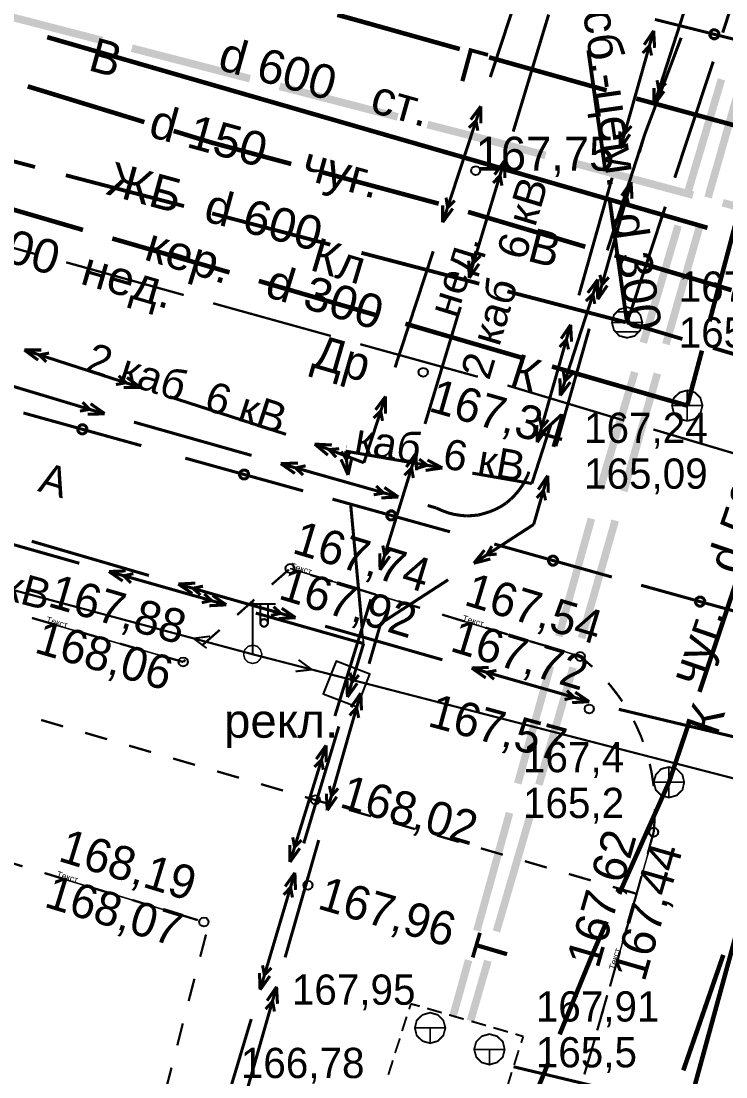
# Model space of a CAD drawing. Extents: x -2634 to -2115, y -2142 to -1393.
# Drawn here: x -2242.18 to -2219.1, y -1616.09 to -1581.53 of the extents above; entities that cross this region are included whole.
import ezdxf

# ---------------------------------------------------------------- set-up
doc = ezdxf.new("R2010")
doc.units = 0
doc.header["$MEASUREMENT"] = 0
for name, color, linetype in [('500_Дополн-Бордюры__п', 7, 'Continuous'), ('500_Дороги-Проезжие_ч', 7, 'Continuous'), ('500_Линии_-Линии_связ', 7, 'Continuous'), ('500_Линии_-ЛЭП_провод', 7, 'Continuous'), ('500_Линии_-Фонари_час', 7, 'Continuous'), ('500_Линии_-Электрокаб', 7, 'Continuous'), ('500_Объект-Опоры', 7, 'Continuous'), ('500_Рельеф-Высотные_о', 7, 'Continuous'), ('500_Трубоп-Водопровод', 7, 'Continuous'), ('500_Трубоп-Газопровод', 7, 'Continuous'), ('500_Трубоп-Канализаци', 7, 'Continuous'), ('500_Трубоп-Смотровые_', 7, 'Continuous'), ('500_Трубоп-Сооружения', 7, 'Continuous'), ('500_Трубоп-Теплосети', 7, 'Continuous'), ('Красные_ли-Оси_улиц_к', 7, 'Continuous')]:
    doc.layers.add(name, color=color, linetype=linetype)
doc.styles.add('TARIAL', font='Arial')

msp = doc.modelspace()

# ---------------------------------------------------------------- linework, layer by layer
at = {"layer": '500_Дополн-Бордюры__п', "color": 1, "const_width": 0.075}
for points in [[(-2233.41, -1599.49), (-2233.97, -1599.98)], [(-2231.98, -1599.87), (-2232.7, -1599.66)], [(-2230.55, -1600.31), (-2231.26, -1600.09)], [(-2234.54, -1600.47), (-2235.1, -1600.97)], [(-2229.11, -1600.74), (-2229.83, -1600.52)], [(-2227.67, -1601.18), (-2228.39, -1600.96)], [(-2241.1, -1601.28), (-2241.82, -1601.07)], [(-2239.66, -1601.7), (-2240.38, -1601.49)], [(-2235.67, -1601.46), (-2236.23, -1601.95)], [(-2226.24, -1601.61), (-2226.96, -1601.39)], [(-2238.22, -1602.12), (-2238.94, -1601.91)], [(-2224.8, -1602.04), (-2225.52, -1601.83)], [(-2236.87, -1602.51), (-2237.5, -1602.33)], [(-2223.87, -1602.33), (-2224.09, -1602.26)], [(-2223.71, -1602.46), (-2223.87, -1602.33)], [(-2236.8, -1602.44), (-2236.87, -1602.51)], [(-2223.47, -1602.67), (-2223.71, -1602.46)], [(-2222.87, -1603.29), (-2222.95, -1603.2)], [(-2222.63, -1603.6), (-2222.87, -1603.29)], [(-2222.49, -1603.8), (-2222.63, -1603.6)], [(-2241.52, -1604.41), (-2240.8, -1604.62)], [(-2222.02, -1604.62), (-2222.11, -1604.44)], [(-2221.86, -1604.98), (-2222.02, -1604.62)], [(-2240.08, -1604.83), (-2239.36, -1605.04)], [(-2221.81, -1605.13), (-2221.86, -1604.98)], [(-2238.64, -1605.25), (-2237.92, -1605.46)], [(-2237.2, -1605.67), (-2236.48, -1605.88)], [(-2221.53, -1606.12), (-2221.59, -1605.85)], [(-2235.76, -1606.09), (-2235.04, -1606.3)], [(-2221.47, -1606.5), (-2221.53, -1606.12)], [(-2234.32, -1606.51), (-2233.6, -1606.72)], [(-2221.46, -1606.58), (-2221.47, -1606.5)], [(-2232.88, -1606.93), (-2232.16, -1607.14)], [(-2231.44, -1607.35), (-2230.72, -1607.56)], [(-2221.43, -1607.69), (-2221.42, -1607.33)], [(-2230, -1607.77), (-2229.28, -1607.98)], [(-2221.46, -1608.08), (-2221.43, -1607.69)], [(-2228.56, -1608.19), (-2227.84, -1608.4)], [(-2221.46, -1608.08), (-2221.66, -1608.8)], [(-2227.12, -1608.61), (-2226.4, -1608.82)], [(-2242.84, -1608.98), (-2242.13, -1609.2)], [(-2225.68, -1609.03), (-2224.96, -1609.24)], [(-2241.41, -1609.42), (-2240.69, -1609.64)], [(-2224.24, -1609.45), (-2223.52, -1609.66)], [(-2221.86, -1609.53), (-2222.05, -1610.21)], [(-2239.98, -1609.86), (-2239.26, -1610.08)], [(-2222.8, -1609.87), (-2222.08, -1610.08)], [(-2222.02, -1610.1), (-2222.35, -1610)], [(-2238.54, -1610.3), (-2237.83, -1610.52)], [(-2222.05, -1610.21), (-2222.15, -1610.54)], [(-2222.05, -1610.21), (-2222.06, -1610.25)], [(-2222.35, -1611.26), (-2222.14, -1610.54)], [(-2237.11, -1610.74), (-2236.39, -1610.96)], [(-2222.27, -1610.97), (-2222.48, -1611.69)], [(-2236.12, -1611.43), (-2236.31, -1612.16)], [(-2222.77, -1612.7), (-2222.56, -1611.98)], [(-2222.69, -1612.41), (-2222.89, -1613.13)], [(-2236.5, -1612.88), (-2236.69, -1613.61)], [(-2223.19, -1614.14), (-2222.98, -1613.42)], [(-2223.1, -1613.85), (-2223.31, -1614.57)], [(-2236.88, -1614.34), (-2237.06, -1615.06)], [(-2223.6, -1615.58), (-2223.39, -1614.86)], [(-2223.52, -1615.29), (-2223.73, -1616.01)], [(-2237.25, -1615.79), (-2237.44, -1616.52)]]:
    msp.add_lwpolyline(points, dxfattribs=at)
at = {"layer": '500_Линии_-Линии_связ', "color": 0, "const_width": 0.1}
for points in [[(-2221.42, -1581.48), (-2217.54, -1582.45)], [(-2242.1, -1594.36), (-2238.24, -1595.43)], [(-2236.8, -1595.84), (-2232.94, -1596.91)], [(-2231.98, -1597.18), (-2228.13, -1598.25)], [(-2226.68, -1598.65), (-2222.83, -1599.73)], [(-2221.87, -1600), (-2218.01, -1601.07)]]:
    msp.add_lwpolyline(points, dxfattribs=at)
for points in [[(-2219.44, -1581.82), (-2219.37, -1581.86), (-2219.33, -1581.92), (-2219.33, -1582), (-2219.37, -1582.07), (-2219.44, -1582.11), (-2219.51, -1582.11), (-2219.58, -1582.07), (-2219.62, -1582.01), (-2219.62, -1581.93), (-2219.58, -1581.86), (-2219.52, -1581.82)], [(-2240.13, -1594.75), (-2240.06, -1594.79), (-2240.02, -1594.86), (-2240.03, -1594.94), (-2240.06, -1595), (-2240.13, -1595.04), (-2240.21, -1595.04), (-2240.28, -1595), (-2240.32, -1594.93), (-2240.31, -1594.86), (-2240.27, -1594.79), (-2240.21, -1594.75)], [(-2234.83, -1596.23), (-2234.76, -1596.27), (-2234.73, -1596.34), (-2234.73, -1596.41), (-2234.77, -1596.48), (-2234.83, -1596.52), (-2234.91, -1596.52), (-2234.98, -1596.48), (-2235.02, -1596.41), (-2235.02, -1596.33), (-2234.98, -1596.27), (-2234.91, -1596.23)], [(-2230.01, -1597.57), (-2229.95, -1597.61), (-2229.91, -1597.68), (-2229.91, -1597.76), (-2229.95, -1597.82), (-2230.02, -1597.86), (-2230.1, -1597.86), (-2230.16, -1597.82), (-2230.2, -1597.75), (-2230.2, -1597.67), (-2230.16, -1597.61), (-2230.09, -1597.57)], [(-2224.72, -1599.05), (-2224.65, -1599.09), (-2224.61, -1599.15), (-2224.61, -1599.23), (-2224.65, -1599.3), (-2224.72, -1599.34), (-2224.8, -1599.34), (-2224.86, -1599.3), (-2224.9, -1599.23), (-2224.9, -1599.15), (-2224.86, -1599.08), (-2224.79, -1599.05)], [(-2219.9, -1600.39), (-2219.83, -1600.43), (-2219.79, -1600.5), (-2219.8, -1600.57), (-2219.84, -1600.64), (-2219.9, -1600.68), (-2219.98, -1600.68), (-2220.05, -1600.64), (-2220.09, -1600.57), (-2220.08, -1600.49), (-2220.05, -1600.43), (-2219.98, -1600.39)]]:
    msp.add_lwpolyline(points, close=True, dxfattribs=at)
at = {"layer": '500_Линии_-ЛЭП_провод', "color": 253, "const_width": 0.07}
for points in [[(-2266.73, -1593.64), (-2234.59, -1602.26)], [(-2234.59, -1602.26), (-2204.89, -1609.92)]]:
    msp.add_lwpolyline(points, dxfattribs=at)
at = {"layer": '500_Линии_-ЛЭП_провод', "color": 0}
for points, const_width in [([(-2235.99, -1601.67), (-2236.53, -1601.74)], 0.06), ([(-2234.59, -1602.26), (-2236.53, -1601.74)], 0.06), ([(-2236.1, -1602.06), (-2236.53, -1601.74)], 0.06), ([(-2234.59, -1602.26), (-2232.66, -1602.76)], 0.065), ([(-2233.09, -1602.44), (-2232.66, -1602.76)], 0.065), ([(-2233.19, -1602.82), (-2232.66, -1602.76)], 0.065)]:
    msp.add_lwpolyline(points, dxfattribs=dict(at, const_width=const_width))
at = {"layer": '500_Линии_-Фонари_час', "color": 0, "const_width": 0.065}
for points in [[(-2234.59, -1602.26), (-2234.59, -1600.51)], [(-2233.84, -1600.61), (-2234.59, -1600.61)], [(-2234.34, -1601.26), (-2234.34, -1600.61)], [(-2234.09, -1601.26), (-2234.09, -1600.61)], [(-2234.34, -1601.23), (-2234.34, -1601.11)], [(-2234.34, -1601.21), (-2234.34, -1601.21)], [(-2234.09, -1601.23), (-2234.09, -1601.11)], [(-2234.09, -1601.23), (-2234.09, -1601.11)]]:
    msp.add_lwpolyline(points, dxfattribs=at)
at = {"layer": '500_Линии_-Фонари_час', "color": 0, "const_width": 0.07}
msp.add_lwpolyline([(-2234.34, -1601.23), (-2234.33, -1601.17), (-2234.28, -1601.12), (-2234.22, -1601.11), (-2234.16, -1601.12), (-2234.11, -1601.17), (-2234.09, -1601.23), (-2234.11, -1601.29), (-2234.16, -1601.34), (-2234.22, -1601.36), (-2234.28, -1601.34), (-2234.33, -1601.29)], close=True, dxfattribs=at)
at = {"layer": '500_Линии_-Электрокаб', "color": 12, "const_width": 0.1}
for points in [[(-2226.81, -1583.37), (-2225.56, -1579.57)], [(-2220.22, -1580.47), (-2221.45, -1584.28)], [(-2226.06, -1585.15), (-2224.9, -1581.32)], [(-2221.46, -1581.85), (-2222.55, -1585.7)], [(-2221.46, -1581.85), (-2221.77, -1582.31)], [(-2221.46, -1581.85), (-2221.43, -1582.41)], [(-2221.6, -1582.34), (-2221.82, -1582.58)], [(-2221.76, -1585.26), (-2220.56, -1582.08)], [(-2221.6, -1582.34), (-2221.53, -1582.66)], [(-2221.45, -1583.72), (-2221.45, -1584.28)], [(-2221.35, -1583.47), (-2221.29, -1583.8)], [(-2221.06, -1583.56), (-2221.29, -1583.8)], [(-2221.12, -1583.83), (-2221.45, -1584.28)], [(-2228.37, -1588.12), (-2227.12, -1584.32)], [(-2227.45, -1584.76), (-2227.12, -1584.32)], [(-2227.12, -1584.88), (-2227.12, -1584.32)], [(-2227.51, -1585.03), (-2227.28, -1584.79)], [(-2227.22, -1585.12), (-2227.28, -1584.79)], [(-2222.57, -1585.14), (-2222.55, -1585.7)], [(-2222.48, -1584.89), (-2222.41, -1585.22)], [(-2222.19, -1584.97), (-2222.41, -1585.22)], [(-2221.75, -1585.23), (-2222.98, -1589.04)], [(-2222.24, -1585.24), (-2222.55, -1585.7)], [(-2221.93, -1585.83), (-2221.76, -1585.26)], [(-2227.51, -1589.94), (-2226.35, -1586.11)], [(-2226.67, -1586.56), (-2226.35, -1586.11)], [(-2226.33, -1586.67), (-2226.35, -1586.11)], [(-2226.72, -1586.83), (-2226.49, -1586.59)], [(-2226.43, -1586.92), (-2226.49, -1586.59)], [(-2222.82, -1586.66), (-2223.91, -1590.51)], [(-2223.29, -1590.64), (-2222.2, -1586.8)], [(-2222.51, -1587.25), (-2222.2, -1586.8)], [(-2222.17, -1587.35), (-2222.2, -1586.8)], [(-2228.37, -1588.12), (-2228.37, -1587.56)], [(-2228.21, -1587.63), (-2228.26, -1587.31)], [(-2228.21, -1587.64), (-2227.97, -1587.41)], [(-2222.56, -1587.52), (-2222.34, -1587.28)], [(-2222.27, -1587.6), (-2222.34, -1587.28)], [(-2228.37, -1588.12), (-2228.04, -1587.67)], [(-2229.93, -1592.87), (-2228.68, -1589.07)], [(-2227.36, -1589.45), (-2227.42, -1589.13)], [(-2227.36, -1589.45), (-2227.13, -1589.22)], [(-2227.5, -1589.94), (-2227.52, -1589.38)], [(-2227.5, -1589.94), (-2227.18, -1589.48)], [(-2223.15, -1590.15), (-2223.22, -1589.84)], [(-2223.15, -1590.16), (-2222.93, -1589.92)], [(-2223.29, -1589.99), (-2224.52, -1593.79)], [(-2223.29, -1589.99), (-2223.62, -1590.43)], [(-2223.29, -1590.64), (-2223.32, -1590.09)], [(-2223.29, -1589.99), (-2223.29, -1590.54)], [(-2223.29, -1590.64), (-2222.98, -1590.19)], [(-2223.45, -1590.47), (-2223.68, -1590.7)], [(-2223.45, -1590.47), (-2223.39, -1590.79)], [(-2228.95, -1594.72), (-2227.79, -1590.89)], [(-2224.18, -1591.47), (-2225.27, -1595.32)], [(-2224.66, -1595.45), (-2223.57, -1591.6)], [(-2224.18, -1591.47), (-2224.49, -1591.93)], [(-2224.18, -1591.47), (-2224.15, -1592.03)], [(-2224.32, -1591.96), (-2224.54, -1592.2)], [(-2224.32, -1591.96), (-2224.25, -1592.28)], [(-2242.07, -1592.3), (-2238.26, -1593.53)], [(-2242.07, -1592.3), (-2241.51, -1592.3)], [(-2242.07, -1592.3), (-2241.62, -1592.63)], [(-2241.58, -1592.46), (-2241.26, -1592.4)], [(-2241.59, -1592.46), (-2241.35, -1592.69)], [(-2224.42, -1592.99), (-2224.37, -1593.32)], [(-2224.13, -1593.08), (-2224.37, -1593.32)], [(-2239.44, -1594.39), (-2243.27, -1593.24)], [(-2239.07, -1593.43), (-2238.74, -1593.37)], [(-2238.98, -1593.14), (-2238.74, -1593.37)], [(-2238.71, -1593.2), (-2238.26, -1593.53)], [(-2224.53, -1593.23), (-2224.52, -1593.79)], [(-2224.19, -1593.35), (-2224.52, -1593.79)], [(-2238.82, -1593.53), (-2238.26, -1593.53)], [(-2239.93, -1594.24), (-2240.16, -1594.01)], [(-2239.44, -1594.38), (-2239.9, -1594.06)], [(-2237.31, -1593.83), (-2233.5, -1595.06)], [(-2230.95, -1595.99), (-2230.24, -1593.82)], [(-2230.57, -1594.26), (-2230.24, -1593.82)], [(-2230.24, -1594.38), (-2230.24, -1593.82)], [(-2239.93, -1594.24), (-2240.25, -1594.3)], [(-2239.44, -1594.39), (-2240, -1594.4)], [(-2230.63, -1594.53), (-2230.4, -1594.29)], [(-2230.34, -1594.62), (-2230.4, -1594.29)], [(-2234.63, -1595.75), (-2238.48, -1594.66)], [(-2224.83, -1594.75), (-2225.45, -1596.67)], [(-2225.29, -1594.76), (-2225.27, -1595.32)], [(-2225.2, -1594.51), (-2225.13, -1594.84)], [(-2224.91, -1594.59), (-2225.13, -1594.84)], [(-2224.96, -1594.86), (-2225.27, -1595.32)], [(-2232.56, -1595.38), (-2230.95, -1595.99)], [(-2232.56, -1595.38), (-2232, -1595.41)], [(-2232.56, -1595.38), (-2232.13, -1595.74)], [(-2231.51, -1595.46), (-2231.52, -1595.46)], [(-2232.08, -1595.56), (-2231.76, -1595.53)], [(-2232.08, -1595.57), (-2231.86, -1595.81)], [(-2231.69, -1595.62), (-2231.52, -1595.89)], [(-2231.56, -1595.76), (-2231.57, -1595.75)], [(-2228.38, -1596.16), (-2231.55, -1595.61)], [(-2231.55, -1595.61), (-2231.47, -1596.39)], [(-2231.4, -1595.6), (-2231.52, -1595.89)], [(-2231.35, -1595.85), (-2231.47, -1596.39)], [(-2230.42, -1599.5), (-2229.26, -1595.74)], [(-2229.56, -1596.13), (-2229.28, -1595.73)], [(-2229.28, -1595.73), (-2229.24, -1595.68)], [(-2229.26, -1595.74), (-2229.24, -1595.68)], [(-2229.24, -1595.75), (-2229.24, -1595.68)], [(-2229.23, -1596.24), (-2229.24, -1595.75)], [(-2233.11, -1596), (-2233.67, -1596.02)], [(-2229.82, -1597.11), (-2233.67, -1596.02)], [(-2233.21, -1596.34), (-2233.67, -1596.02)], [(-2232.86, -1596.09), (-2233.19, -1596.16)], [(-2232.94, -1596.39), (-2233.19, -1596.16)], [(-2231.7, -1595.88), (-2231.47, -1596.39)], [(-2229.62, -1596.4), (-2229.39, -1596.16)], [(-2229.33, -1596.49), (-2229.39, -1596.16)], [(-2228.88, -1596.07), (-2229.19, -1596.17)], [(-2228.88, -1596.07), (-2229.14, -1595.87)], [(-2228.38, -1596.16), (-2228.93, -1596.24)], [(-2228.38, -1596.16), (-2228.87, -1595.9)], [(-2225.45, -1596.67), (-2227.4, -1596.33)], [(-2225.57, -1596.37), (-2225.66, -1596.55)], [(-2225.55, -1596.28), (-2225.57, -1596.37)], [(-2225.39, -1598.01), (-2224.93, -1596.41)], [(-2225.24, -1596.87), (-2224.93, -1596.41)], [(-2224.91, -1596.97), (-2224.93, -1596.41)], [(-2230.31, -1596.97), (-2230.55, -1596.75)], [(-2229.82, -1597.11), (-2230.28, -1596.8)], [(-2225.87, -1596.89), (-2226, -1597.04)], [(-2225.75, -1596.72), (-2225.87, -1596.89)], [(-2225.66, -1596.55), (-2225.75, -1596.72)], [(-2230.31, -1596.98), (-2230.63, -1597.04)], [(-2229.82, -1597.11), (-2230.38, -1597.14)], [(-2226.14, -1597.18), (-2226.29, -1597.31)], [(-2226, -1597.04), (-2226.14, -1597.18)], [(-2225.29, -1597.14), (-2225.07, -1596.9)], [(-2225, -1597.22), (-2225.07, -1596.9)], [(-2231.38, -1597.39), (-2231.01, -1601.37)], [(-2228.58, -1597.47), (-2228.86, -1597.39)], [(-2228.56, -1597.48), (-2228.58, -1597.47)], [(-2228.38, -1597.56), (-2228.56, -1597.48)], [(-2228.19, -1597.63), (-2228.38, -1597.56)], [(-2226.63, -1597.51), (-2226.82, -1597.59)], [(-2226.46, -1597.42), (-2226.63, -1597.51)], [(-2226.29, -1597.31), (-2226.46, -1597.42)], [(-2228, -1597.68), (-2228.19, -1597.63)], [(-2227.8, -1597.71), (-2228, -1597.68)], [(-2227.6, -1597.73), (-2227.8, -1597.71)], [(-2227.4, -1597.72), (-2227.6, -1597.73)], [(-2227.2, -1597.7), (-2227.4, -1597.72)], [(-2227.01, -1597.65), (-2227.2, -1597.7)], [(-2226.82, -1597.59), (-2227.01, -1597.65)], [(-2244.12, -1598.19), (-2240.27, -1599.28)], [(-2227.35, -1599.28), (-2225.39, -1598.01)], [(-2237.99, -1599.68), (-2241.83, -1598.56)], [(-2230.42, -1599.5), (-2230.43, -1598.95)], [(-2230.27, -1599.02), (-2230.33, -1598.7)], [(-2230.27, -1599.02), (-2230.04, -1598.78)], [(-2227.35, -1599.28), (-2227, -1598.85)], [(-2226.92, -1599), (-2226.76, -1598.72)], [(-2230.42, -1599.5), (-2230.1, -1599.05)], [(-2227.35, -1599.28), (-2226.81, -1599.14)], [(-2226.92, -1599.01), (-2226.6, -1598.98)], [(-2239.3, -1599.55), (-2238.75, -1599.53)], [(-2239.3, -1599.55), (-2235.46, -1600.64)], [(-2239.3, -1599.55), (-2238.85, -1599.86)], [(-2238.81, -1599.69), (-2238.5, -1599.62)], [(-2238.82, -1599.69), (-2238.58, -1599.92)], [(-2236.47, -1599.93), (-2237.03, -1599.96)], [(-2235.75, -1600.33), (-2237.03, -1599.96)], [(-2236.57, -1600.27), (-2237.03, -1599.96)], [(-2230.4, -1601.25), (-2228.19, -1599.82)], [(-2236.22, -1600.03), (-2236.55, -1600.1)], [(-2236.3, -1600.32), (-2236.55, -1600.1)], [(-2236.18, -1600.28), (-2235.94, -1600.5)], [(-2235.91, -1600.33), (-2235.46, -1600.64)], [(-2233.19, -1601.06), (-2235.75, -1600.33)], [(-2236.26, -1600.57), (-2235.94, -1600.5)], [(-2236.01, -1600.67), (-2235.46, -1600.64)], [(-2231.9, -1604.28), (-2230.72, -1600.46)], [(-2234.49, -1600.91), (-2230.96, -1601.91)], [(-2233.68, -1600.92), (-2233.99, -1600.99)], [(-2233.67, -1600.92), (-2233.91, -1600.7)], [(-2233.19, -1601.06), (-2233.64, -1600.75)], [(-2233.19, -1601.06), (-2233.74, -1601.09)], [(-2228.38, -1602.44), (-2232.22, -1601.34)], [(-2230.78, -1602.57), (-2230.4, -1601.25)], [(-2231.49, -1603.66), (-2230.96, -1601.91)], [(-2226.86, -1602.69), (-2227.42, -1602.71)], [(-2223.57, -1603.81), (-2227.42, -1602.71)], [(-2226.96, -1603.03), (-2227.42, -1602.71)], [(-2231.49, -1603.66), (-2231.5, -1603.11)], [(-2231.34, -1603.17), (-2231.4, -1602.86)], [(-2231.34, -1603.18), (-2231.11, -1602.94)], [(-2226.61, -1602.79), (-2226.94, -1602.85)], [(-2226.69, -1603.08), (-2226.94, -1602.85)], [(-2231.49, -1603.66), (-2231.17, -1603.21)], [(-2224.06, -1603.67), (-2224.3, -1603.45)], [(-2231.43, -1604.84), (-2231.05, -1603.53)], [(-2231.37, -1603.99), (-2231.05, -1603.53)], [(-2231.03, -1604.09), (-2231.05, -1603.53)], [(-2224.06, -1603.67), (-2224.38, -1603.74)], [(-2223.57, -1603.81), (-2224.03, -1603.5)], [(-2231.42, -1604.26), (-2231.19, -1604.01)], [(-2231.12, -1604.34), (-2231.19, -1604.01)], [(-2223.57, -1603.81), (-2224.13, -1603.84)], [(-2218.71, -1604.99), (-2222.6, -1604.06)], [(-2232.92, -1608.45), (-2231.77, -1604.62)], [(-2232.15, -1607.37), (-2231.43, -1604.84)], [(-2233.37, -1609.06), (-2232.19, -1605.24)], [(-2232.51, -1605.69), (-2232.19, -1605.24)], [(-2232.18, -1605.79), (-2232.19, -1605.24)], [(-2232.57, -1605.95), (-2232.34, -1605.71)], [(-2232.28, -1606.04), (-2232.34, -1605.71)], [(-2232.01, -1606.88), (-2232.08, -1606.57)], [(-2232.15, -1607.37), (-2232.18, -1606.82)], [(-2232.01, -1606.89), (-2231.79, -1606.65)], [(-2232.15, -1607.37), (-2231.84, -1606.92)], [(-2233.22, -1608.57), (-2233.28, -1608.25)], [(-2233.53, -1612.18), (-2232.43, -1608.34)], [(-2233.37, -1609.06), (-2233.38, -1608.5)], [(-2233.37, -1609.06), (-2233.05, -1608.61)], [(-2233.22, -1608.57), (-2232.99, -1608.34)], [(-2234.35, -1613.24), (-2233.21, -1609.41)], [(-2233.53, -1609.86), (-2233.21, -1609.41)], [(-2233.19, -1609.97), (-2233.21, -1609.41)], [(-2233.58, -1610.13), (-2233.35, -1609.89)], [(-2233.29, -1610.22), (-2233.35, -1609.89)], [(-2234.21, -1612.75), (-2234.27, -1612.44)], [(-2234.35, -1613.24), (-2234.37, -1612.69)], [(-2234.35, -1613.24), (-2234.03, -1612.79)], [(-2234.21, -1612.76), (-2233.98, -1612.52)], [(-2234.91, -1616.99), (-2233.81, -1613.14)], [(-2234.12, -1613.6), (-2233.81, -1613.14)], [(-2233.78, -1613.7), (-2233.81, -1613.14)], [(-2234.17, -1613.87), (-2233.94, -1613.62)], [(-2233.88, -1613.95), (-2233.94, -1613.62)], [(-2235.79, -1618.03), (-2234.64, -1614.2)]]:
    msp.add_lwpolyline(points, dxfattribs=at)
at = {"layer": '500_Линии_-Электрокаб', "color": 1, "const_width": 0.06}
for points in [[(-2230.96, -1601.91), (-2231.01, -1601.42)], [(-2230.96, -1601.91), (-2231.44, -1601.78)], [(-2230.96, -1601.91), (-2231.11, -1602.39)]]:
    msp.add_lwpolyline(points, dxfattribs=at)
at = {"layer": '500_Объект-Опоры', "color": 1, "const_width": 0.05}
msp.add_lwpolyline([(-2234.59, -1601.96), (-2234.44, -1602), (-2234.34, -1602.11), (-2234.29, -1602.26), (-2234.34, -1602.41), (-2234.44, -1602.52), (-2234.59, -1602.56), (-2234.74, -1602.52), (-2234.85, -1602.41), (-2234.89, -1602.26), (-2234.85, -1602.11), (-2234.74, -1602)], close=True, dxfattribs=at)
at = {"layer": '500_Объект-Опоры', "color": 0}
msp.add_lwpolyline([(-2231.17, -1603.98), (-2230.76, -1602.91), (-2231.86, -1602.48), (-2232.28, -1603.55)], close=True, dxfattribs=at)
at = {"layer": '500_Рельеф-Высотные_о', "color": 0}
for points in [[(-2227.29, -1586.28), (-2227.21, -1586.3), (-2227.16, -1586.35), (-2227.14, -1586.43), (-2227.16, -1586.5), (-2227.21, -1586.56), (-2227.29, -1586.58), (-2227.36, -1586.56), (-2227.42, -1586.5), (-2227.44, -1586.43), (-2227.42, -1586.35), (-2227.36, -1586.3)], [(-2229.01, -1592.88), (-2228.93, -1592.9), (-2228.88, -1592.95), (-2228.86, -1593.03), (-2228.88, -1593.1), (-2228.93, -1593.16), (-2229.01, -1593.18), (-2229.08, -1593.16), (-2229.14, -1593.1), (-2229.16, -1593.03), (-2229.14, -1592.95), (-2229.08, -1592.9)], [(-2233.37, -1599.3), (-2233.29, -1599.32), (-2233.24, -1599.38), (-2233.22, -1599.45), (-2233.24, -1599.53), (-2233.29, -1599.58), (-2233.37, -1599.6), (-2233.44, -1599.58), (-2233.5, -1599.53), (-2233.52, -1599.45), (-2233.5, -1599.38), (-2233.44, -1599.32)], [(-2236.87, -1602.36), (-2236.8, -1602.38), (-2236.74, -1602.43), (-2236.72, -1602.51), (-2236.74, -1602.58), (-2236.8, -1602.64), (-2236.87, -1602.66), (-2236.95, -1602.64), (-2237, -1602.58), (-2237.02, -1602.51), (-2237, -1602.43), (-2236.95, -1602.38)], [(-2223.87, -1602.18), (-2223.79, -1602.2), (-2223.74, -1602.25), (-2223.72, -1602.33), (-2223.74, -1602.4), (-2223.79, -1602.46), (-2223.87, -1602.48), (-2223.94, -1602.46), (-2224, -1602.4), (-2224.02, -1602.33), (-2224, -1602.25), (-2223.94, -1602.2)], [(-2223.57, -1603.9), (-2223.49, -1603.92), (-2223.44, -1603.97), (-2223.42, -1604.05), (-2223.44, -1604.12), (-2223.49, -1604.18), (-2223.57, -1604.2), (-2223.64, -1604.18), (-2223.7, -1604.12), (-2223.72, -1604.05), (-2223.7, -1603.97), (-2223.64, -1603.92)], [(-2232.54, -1606.87), (-2232.46, -1606.89), (-2232.41, -1606.95), (-2232.39, -1607.02), (-2232.41, -1607.1), (-2232.46, -1607.15), (-2232.54, -1607.17), (-2232.61, -1607.15), (-2232.67, -1607.1), (-2232.69, -1607.02), (-2232.67, -1606.95), (-2232.61, -1606.89)], [(-2221.46, -1607.93), (-2221.39, -1607.95), (-2221.33, -1608.01), (-2221.31, -1608.08), (-2221.33, -1608.16), (-2221.39, -1608.21), (-2221.46, -1608.23), (-2221.54, -1608.21), (-2221.59, -1608.16), (-2221.61, -1608.08), (-2221.59, -1608.01), (-2221.54, -1607.95)], [(-2232.78, -1609.67), (-2232.71, -1609.69), (-2232.65, -1609.74), (-2232.63, -1609.82), (-2232.65, -1609.89), (-2232.71, -1609.95), (-2232.78, -1609.97), (-2232.86, -1609.95), (-2232.91, -1609.89), (-2232.93, -1609.82), (-2232.91, -1609.74), (-2232.86, -1609.69)], [(-2236.19, -1610.87), (-2236.11, -1610.89), (-2236.06, -1610.95), (-2236.04, -1611.02), (-2236.06, -1611.1), (-2236.11, -1611.15), (-2236.19, -1611.17), (-2236.26, -1611.15), (-2236.32, -1611.1), (-2236.34, -1611.02), (-2236.32, -1610.95), (-2236.26, -1610.89)]]:
    msp.add_lwpolyline(points, close=True, dxfattribs=at)
at = {"layer": '500_Рельеф-Высотные_о', "color": 0, "const_width": 0.05}
for points in [[(-2233.37, -1599.45), (-2229.35, -1600.67)], [(-2241.37, -1601.21), (-2237.33, -1602.38)], [(-2227.74, -1601.16), (-2223.72, -1602.37)], [(-2222.74, -1612.6), (-2221.58, -1608.56)], [(-2241.03, -1609.54), (-2237.01, -1610.77)]]:
    msp.add_lwpolyline(points, dxfattribs=at)
at = {"layer": '500_Трубоп-Водопровод', "color": 94}
for points, const_width in [([(-2239.52, -1582.17), (-2243.39, -1581.17)], 0.25), ([(-2234.68, -1583.42), (-2238.55, -1582.42)], 0.25), ([(-2238.14, -1584.84), (-2241.96, -1583.67)], 0.15), ([(-2229.84, -1584.67), (-2233.71, -1583.67)], 0.25), ([(-2235.94, -1585.51), (-2237.18, -1585.13)], 0.15), ([(-2226.64, -1585.49), (-2228.87, -1584.92)], 0.25), ([(-2233.33, -1586.21), (-2235.94, -1585.51)], 0.15), ([(-2225, -1585.93), (-2226.64, -1585.49)], 0.25), ([(-2220.17, -1587.23), (-2224.03, -1586.19)], 0.25), ([(-2228.5, -1587.51), (-2232.36, -1586.47)], 0.15), ([(-2215.34, -1588.52), (-2219.2, -1587.48)], 0.25), ([(-2223.7, -1588.92), (-2227.54, -1587.78)], 0.15), ([(-2218.91, -1590.34), (-2222.74, -1589.2)], 0.15), ([(-2219.18, -1612.1), (-2220.49, -1615.88)], 0.15)]:
    msp.add_lwpolyline(points, dxfattribs=dict(at, const_width=const_width))
at = {"layer": '500_Трубоп-Газопровод', "color": 5, "const_width": 0.15}
for points in [[(-2231.82, -1581.33), (-2231.09, -1581.53)], [(-2227.81, -1582.45), (-2231.66, -1581.37)], [(-2223.15, -1583.76), (-2226.85, -1582.72)], [(-2223, -1583.8), (-2223.15, -1583.76)], [(-2218.18, -1585.12), (-2222.03, -1584.07)]]:
    msp.add_lwpolyline(points, dxfattribs=at)
at = {"layer": '500_Трубоп-Канализаци', "color": 32}
for points, const_width in [([(-2219.2, -1581.91), (-2218.55, -1579.94)], 0.1), ([(-2223.04, -1586.45), (-2223.6, -1582.49)], 0.125), ([(-2220.77, -1586.66), (-2219.51, -1582.86)], 0.1), ([(-2241.72, -1586.31), (-2245.59, -1585.29)], 0.125), ([(-2236.84, -1587.59), (-2240.71, -1586.58)], 0.125), ([(-2222.34, -1591.36), (-2222.9, -1587.4)], 0.125), ([(-2232.05, -1588.85), (-2235.92, -1587.83)], 0.125), ([(-2222.33, -1591.4), (-2221.08, -1587.61)], 0.1), ([(-2245.52, -1588.1), (-2241.67, -1589.17)], 0.075), ([(-2227.17, -1590.13), (-2231.03, -1589.12)], 0.125), ([(-2240.7, -1589.43), (-2236.85, -1590.5)], 0.075), ([(-2222.38, -1591.39), (-2226.25, -1590.38)], 0.125), ([(-2235.89, -1590.77), (-2232.03, -1591.84)], 0.075), ([(-2220.52, -1591.94), (-2222.33, -1591.4)], 0.125), ([(-2222.33, -1591.4), (-2221.61, -1591.62)], 0.1), ([(-2231.07, -1592.11), (-2227.24, -1593.17)], 0.075), ([(-2215.68, -1593.37), (-2219.52, -1592.23)], 0.125), ([(-2227.24, -1593.17), (-2227.21, -1593.17)], 0.075), ([(-2220.36, -1594.12), (-2220.17, -1593.4)], 0.15), ([(-2226.25, -1593.46), (-2222.42, -1594.61)], 0.075), ([(-2220.36, -1594.12), (-2221.08, -1593.91)], 0.15), ([(-2221.47, -1594.9), (-2217.63, -1596.04)], 0.075), ([(-2220.96, -1606.45), (-2220.72, -1605.74)], 0.15), ([(-2226.05, -1615.76), (-2222.16, -1616.69)], 0.1)]:
    msp.add_lwpolyline(points, dxfattribs=dict(at, const_width=const_width))
at = {"layer": '500_Трубоп-Канализаци', "color": 34, "const_width": 0.15}
for points in [[(-2243.99, -1587.25), (-2240.15, -1588.37)], [(-2218.6, -1587.49), (-2219.63, -1591.36)], [(-2239.19, -1588.65), (-2235.35, -1589.76)], [(-2234.39, -1590.04), (-2230.55, -1591.16)], [(-2229.59, -1591.44), (-2225.75, -1592.56)], [(-2219.88, -1592.32), (-2220.36, -1594.12)], [(-2224.79, -1592.84), (-2220.95, -1593.95)], [(-2218.69, -1599.69), (-2219.96, -1603.49)], [(-2220.28, -1604.43), (-2220.96, -1606.45)], [(-2220.96, -1606.45), (-2222.59, -1610.1)], [(-2223, -1611.01), (-2223.45, -1612.04)], [(-2223.45, -1612.04), (-2224.54, -1614.7)], [(-2224.91, -1615.63), (-2226.42, -1619.33)]]:
    msp.add_lwpolyline(points, dxfattribs=at)
at = {"layer": '500_Трубоп-Смотровые_', "color": 0, "const_width": 0.06}
for points in [[(-2222.33, -1590.9), (-2222.08, -1590.97), (-2221.9, -1591.15), (-2221.83, -1591.4), (-2221.9, -1591.65), (-2222.08, -1591.84), (-2222.33, -1591.9), (-2222.58, -1591.84), (-2222.76, -1591.65), (-2222.83, -1591.4), (-2222.76, -1591.15), (-2222.58, -1590.97)], [(-2220.36, -1593.62), (-2220.11, -1593.69), (-2219.93, -1593.87), (-2219.86, -1594.12), (-2219.93, -1594.37), (-2220.11, -1594.56), (-2220.36, -1594.62), (-2220.61, -1594.56), (-2220.8, -1594.37), (-2220.86, -1594.12), (-2220.8, -1593.87), (-2220.61, -1593.69)], [(-2220.96, -1605.95), (-2220.71, -1606.01), (-2220.52, -1606.2), (-2220.46, -1606.45), (-2220.52, -1606.7), (-2220.71, -1606.88), (-2220.96, -1606.95), (-2221.21, -1606.88), (-2221.39, -1606.7), (-2221.46, -1606.45), (-2221.39, -1606.2), (-2221.21, -1606.01)], [(-2228.78, -1613.99), (-2228.53, -1614.06), (-2228.35, -1614.24), (-2228.28, -1614.49), (-2228.35, -1614.74), (-2228.53, -1614.92), (-2228.78, -1614.99), (-2229.03, -1614.92), (-2229.22, -1614.74), (-2229.28, -1614.49), (-2229.22, -1614.24), (-2229.03, -1614.06)], [(-2226.84, -1614.69), (-2226.59, -1614.76), (-2226.4, -1614.94), (-2226.34, -1615.19), (-2226.4, -1615.44), (-2226.59, -1615.62), (-2226.84, -1615.69), (-2227.09, -1615.62), (-2227.27, -1615.44), (-2227.34, -1615.19), (-2227.27, -1614.94), (-2227.09, -1614.76)]]:
    msp.add_lwpolyline(points, close=True, dxfattribs=at)
at = {"layer": '500_Трубоп-Смотровые_', "color": 0, "const_width": 0.055}
for points in [[(-2222.68, -1591.05), (-2221.98, -1591.05)], [(-2222.83, -1591.4), (-2221.83, -1591.4)], [(-2222.73, -1591.7), (-2221.93, -1591.7)], [(-2220.36, -1594.62), (-2220.36, -1593.62)], [(-2220.86, -1594.12), (-2219.86, -1594.12)], [(-2220.96, -1606.95), (-2220.96, -1605.95)], [(-2221.46, -1606.45), (-2220.46, -1606.45)], [(-2229.28, -1614.49), (-2228.28, -1614.49)], [(-2228.78, -1614.99), (-2228.78, -1614.49)], [(-2227.34, -1615.19), (-2226.34, -1615.19)], [(-2226.84, -1615.69), (-2226.84, -1615.19)]]:
    msp.add_lwpolyline(points, dxfattribs=at)
at = {"layer": '500_Трубоп-Сооружения', "color": 0, "const_width": 0.065}
for points in [[(-2229.41, -1613.7), (-2229.47, -1613.88)], [(-2229.12, -1613.78), (-2229.41, -1613.7)], [(-2229.55, -1614.12), (-2229.7, -1614.59)], [(-2228.4, -1613.99), (-2228.88, -1613.85)], [(-2228.03, -1614.1), (-2228.16, -1614.06)], [(-2227.68, -1614.2), (-2228.03, -1614.1)], [(-2226.95, -1614.41), (-2227.43, -1614.27)], [(-2226.23, -1614.62), (-2226.71, -1614.48)], [(-2229.77, -1614.83), (-2229.93, -1615.31)], [(-2225.73, -1614.77), (-2225.99, -1614.69)], [(-2225.8, -1614.98), (-2225.73, -1614.77)], [(-2226.03, -1615.7), (-2225.88, -1615.22)], [(-2230, -1615.55), (-2230.15, -1616.02)], [(-2226.23, -1616.33), (-2226.11, -1615.94)]]:
    msp.add_lwpolyline(points, dxfattribs=at)
at = {"layer": '500_Трубоп-Теплосети', "color": 174, "const_width": 0.25}
for points in [[(-2219.24, -1583.44), (-2220.38, -1587.27)], [(-2218.58, -1583.46), (-2219.68, -1587.31)], [(-2220.66, -1588.23), (-2221.8, -1592.06)], [(-2219.96, -1588.27), (-2221.06, -1592.11)], [(-2222.08, -1593.02), (-2223.22, -1596.86)], [(-2221.34, -1593.07), (-2222.44, -1596.92)], [(-2223.5, -1597.82), (-2224.57, -1601.67)], [(-2222.72, -1597.88), (-2223.82, -1601.73)], [(-2224.84, -1602.64), (-2225.91, -1606.49)], [(-2224.1, -1602.69), (-2225.22, -1606.53)], [(-2226.18, -1607.45), (-2227.25, -1611.31)], [(-2225.49, -1607.49), (-2226.61, -1611.33)], [(-2227.52, -1612.27), (-2228.03, -1614.1)], [(-2226.89, -1612.29), (-2227.46, -1614.26)], [(-2228.03, -1614.1), (-2227.83, -1613.38)], [(-2227.46, -1614.26), (-2227.25, -1613.54)]]:
    msp.add_lwpolyline(points, dxfattribs=at)
at = {"layer": 'Красные_ли-Оси_улиц_к', "color": 12, "const_width": 0.15}
for points in [[(-2241.32, -1582.06), (-2219.7, -1588.3)], [(-2214.71, -1596.63), (-2220.65, -1618.33)]]:
    msp.add_lwpolyline(points, dxfattribs=at)
msp.add_lwpolyline([(-2230.51, -1585.18), (-2230.51, -1585.18), (-2230.51, -1585.18), (-2230.51, -1585.18), (-2230.51, -1585.18), (-2230.51, -1585.18), (-2230.51, -1585.18), (-2230.51, -1585.18), (-2230.51, -1585.18), (-2230.51, -1585.18), (-2230.51, -1585.18), (-2230.51, -1585.18)], close=True, dxfattribs=at)

# ---------------------------------------------------------------- texts
at = {"layer": '500_Дороги-Проезжие_ч', "color": 0}
msp.add_text('А', height=0.99, rotation=343.51, dxfattribs=at).set_placement((-2241.66, -1596.91))
at = {"layer": '500_Линии_-Электрокаб', "color": 0, "style": 'TARIAL'}
for s, rotation, p in [('2 каб  6 кВ', 73.3, (-2226.85, -1593.32)), ('нед. ', 72.84, (-2227.92, -1591.29)), ('2 каб  6 кВ', 342.1, (-2240.12, -1592.98)), (' каб  6 кВ', 350.1, (-2231.68, -1595.59)), (' каб  6 кВ', 344.72, (-2247.15, -1599.25))]:
    msp.add_text(s, height=0.99, rotation=rotation, dxfattribs=at).set_placement(p)
at = {"layer": '500_Объект-Опоры', "color": 0, "style": 'TARIAL'}
msp.add_text('рекл.', height=1.11, dxfattribs=at).set_placement((-2235.53, -1604.99))
at = {"layer": '500_Рельеф-Высотные_о', "color": 214}
msp.add_text('167,75', height=1.11, dxfattribs=at).set_placement((-2227.29, -1586.43))
for s, rotation, p in [('167,34', 344.07, (-2228.87, -1594.29)), ('167,74', 343.17, (-2233.34, -1598.93)), ('167,92', 343.17, (-2233.79, -1600.43)), ('167,88', 343.82, (-2241.34, -1600.68)), ('167,54', 343.17, (-2227.71, -1600.63)), ('168,06', 343.82, (-2241.78, -1602.19)), ('167,72', 343.17, (-2228.17, -1602.14)), ('167,57', 344.85, (-2228.9, -1604.6)), ('168,02', 343.72, (-2231.79, -1607.25)), ('168,19', 342.93, (-2241, -1609.01)), ('167,62', 73.89, (-2223.27, -1612.58)), ('167,44', 73.89, (-2221.76, -1613.01)), ('168,07', 342.93, (-2241.46, -1610.51)), ('167,96', 343.62, (-2232.51, -1610.57))]:
    msp.add_text(s, height=1.11, rotation=rotation, dxfattribs=at).set_placement(p)
at = {"layer": '500_Рельеф-Высотные_о', "color": 0, "style": 'TARIAL'}
for rotation, p in [(343.17, (-2233.37, -1599.45)), (343.17, (-2227.74, -1601.16)), (343.82, (-2241.37, -1601.21)), (342.93, (-2241.03, -1609.54)), (73.89, (-2222.74, -1612.6))]:
    msp.add_text('Текст', height=0.2, rotation=rotation, dxfattribs=at).set_placement(p)
at = {"layer": '500_Трубоп-Водопровод', "color": 94}
for rotation, p in [(344.68, (-2240.02, -1583.13)), (345.53, (-2225.64, -1589.37))]:
    msp.add_text('В', height=1.11, rotation=rotation, dxfattribs=at).set_placement(p)
at = {"layer": '500_Трубоп-Водопровод', "color": 94, "style": 'TARIAL'}
for s, rotation, p in [('d 600   ст.', 344.35, (-2235.78, -1583.1)), ('d 150   чуг.', 344.61, (-2238.05, -1585.3))]:
    msp.add_text(s, height=1.11, rotation=rotation, dxfattribs=at).set_placement(p)
at = {"layer": '500_Трубоп-Газопровод', "color": 5}
msp.add_text('Г', height=1.11, rotation=344.78, dxfattribs=at).set_placement((-2227.91, -1583.45))
at = {"layer": '500_Трубоп-Канализаци', "color": 14, "style": 'TARIAL'}
for s, rotation, p in [('асб.-цем.  d 300', 278.11, (-2223.9, -1580.38)), ('ЖБ  d 600', 344.74, (-2239.44, -1587.19)), ('кер.  d 300', 343.59, (-2248.38, -1587.73)), ('кер.   d 300 ', 343.11, (-2238.19, -1589.33)), ('чуг.   d 500 ', 71.1, (-2219.95, -1603.36))]:
    msp.add_text(s, height=1.11, rotation=rotation, dxfattribs=at).set_placement(p)
at = {"layer": '500_Трубоп-Канализаци', "color": 14}
for s, rotation, p in [('Кл', 343.39, (-2232.76, -1589.67)), ('Др', 343.9, (-2232.69, -1592.85)), ('К', 342.21, (-2226.23, -1593.46)), ('К', 70.92, (-2219.39, -1604.97))]:
    msp.add_text(s, height=1.11, rotation=rotation, dxfattribs=at).set_placement(p)
at = {"layer": '500_Трубоп-Канализаци', "color": 0, "style": 'TARIAL'}
msp.add_text('нед.', height=1.11, rotation=343.88, dxfattribs=at).set_placement((-2240.28, -1590.12))
at = {"layer": '500_Трубоп-Смотровые_', "color": 5}
for s, p in [('167,34', (-2220.64, -1590.72)), ('165,47', (-2220.64, -1592.22)), ('167,24', (-2223.74, -1595.34)), ('165,09', (-2223.74, -1596.84)), ('167,4', (-2225.74, -1606.12)), ('165,2', (-2225.74, -1607.62)), ('167,95', (-2233.31, -1613.73)), ('167,91', (-2225.32, -1614.28)), ('165,5', (-2225.32, -1615.78)), ('166,78', (-2234.98, -1616.13))]:
    msp.add_text(s, height=0.99, dxfattribs=at).set_placement(p)
at = {"layer": '500_Трубоп-Теплосети', "color": 174}
msp.add_text('Т', height=1.11, rotation=73.61, dxfattribs=at).set_placement((-2226.39, -1612.51))

doc.saveas('drawing.dxf')
